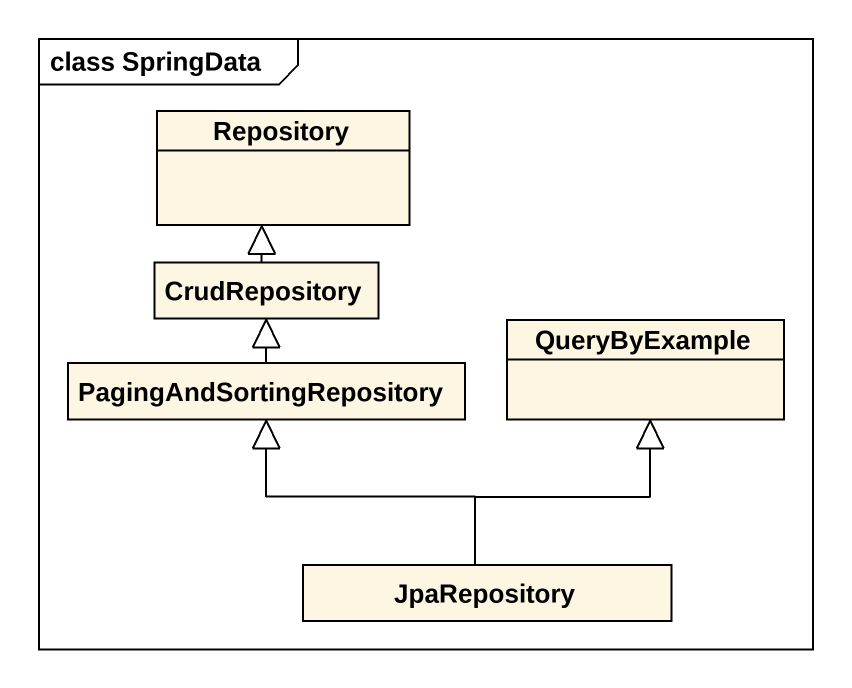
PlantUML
@startuml
mainframe class SpringData
hide circle
hide empty members
class Repository
class CrudRepository
class PagingAndSortingRepository
class QueryByExample
class JpaRepository
CrudRepository -up-|> Repository
PagingAndSortingRepository -up-|> CrudRepository
JpaRepository -up-|> PagingAndSortingRepository
JpaRepository -up-|> QueryByExample
@enduml
